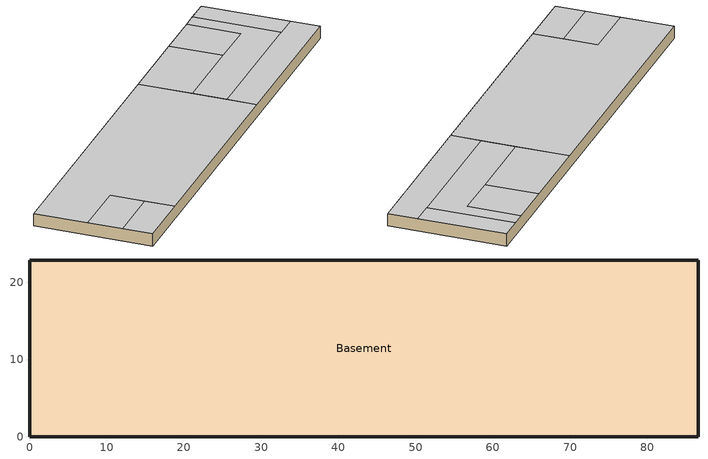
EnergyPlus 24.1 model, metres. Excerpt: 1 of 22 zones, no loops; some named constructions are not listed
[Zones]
Basement
 floor adiabatic (basement_floor): 86.56,22.86 86.56,0 0,0 0,22.86 z-2.44
 wall ground (Basement_Wall_East_Cfactor): 86.56,0 86.56,22.86 z-2.44:0
 wall ground (Basement_Wall_North_Cfactor): 86.56,22.86 0,22.86 z-2.44:0
 wall ground (Basement_Wall_South_Cfactor): 0,0 86.56,0 z-2.44:0
 wall ground (Basement_Wall_West_Cfactor): 0,22.86 0,0 z-2.44:0
 ceiling to Retail_1_Flr_1 (nonres_floor_ceiling): 0,5.79 0,0 11.58,0 11.58,5.79 z0
 ceiling to Retail_2_Flr_1 (nonres_floor_ceiling): 0,12.5 0,5.79 11.58,5.79 11.58,12.5 z0
 ceiling to Mech_Flr_1 (nonres_floor_ceiling): 53.95,22.86 53.95,12.5 69.8,12.5 69.8,22.86 z0
 ceiling to Storage_Flr_1 (nonres_floor_ceiling): 69.8,22.86 69.8,12.5 78.94,12.5 78.94,22.86 z0
 ceiling to Laundry_Flr_1 (nonres_floor_ceiling): 81.99,22.86 81.99,5.79 86.56,5.79 86.56,22.86 z0
 ceiling to Cafe_Flr_1 (nonres_floor_ceiling): 53.95,5.79 53.95,0 86.56,0 86.56,5.79 z0
 ceiling to Lobby_Flr_1 (nonres_floor_ceiling): 11.58,12.5 11.58,0 53.95,0 53.95,22.86 0,22.86 0,12.5 z0; 53.95,5.79 81.99,5.79 81.99,22.86 78.94,22.86 78.94,12.5 53.95,12.5 z0
[Schedule:Compact]
ACTIVITY_SCH: Any Number, Through: 12/31, For: AllDays, Until: 24:00, 120
AIR_VELO_SCH: Any Number, Through: 12/31, For: AllDays, Until: 24:00, 0.2
BLDG_OCC_SCH: Fraction, Through: 12/31, For: Weekdays, Until: 06:00, 0.9, Until: 07:00, 0.7, Until: 09:00, 0.4, Until: 15:00, 0.2, Until: 16:00, 0.3, Until: 19:00, 0.5, Until: 21:00, 0.7, Until: 22:00, 0.8, Until: 24:00, 0.9, For: SummerDesignDay, Until: 24:00, 1, For: Saturday, Until: 06:00, 0.9, Until: 07:00, 0.7, Until: 09:00, 0.5, Until: 17:00, 0.3, Until: 18:00, 0.5, Until: 21:00, 0.6, Until: 24:00, 0.7, For: WinterDesignDay, Until: 24:00, 0, For: Sunday Holidays AllOtherDays, Until: 08:00, 0.7, Until: 11:00, 0.5, Until: 13:00, 0.3, Until: 16:00, 0.2, Until: 17:00, 0.3, Until: 19:00, 0.4, Until: 21:00, 0.6, Until: 24:00, 0.8
CLOTHING_SCH: Any Number, Through: 04/30, For: AllDays, Until: 24:00, 1, Through: 09/30, For: AllDays, Until: 24:00, 0.5, Through: 12/31, For: AllDays, Until: 24:00, 1
GuestRoom_Occ_Sch: Fraction, Through: 12/31, For: Weekdays, Until: 06:00, 1, Until: 07:00, 0.77, Until: 09:00, 0.43, Until: 15:00, 0.2, Until: 16:00, 0.31, Until: 19:00, 0.54, Until: 21:00, 0.77, Until: 22:00, 0.89, Until: 24:00, 1, For: Saturday Sunday Holidays, Until: 06:00, 1, Until: 07:00, 0.77, Until: 09:00, 0.53, Until: 17:00, 0.3, Until: 18:00, 0.53, Until: 19:00, 0.54, Until: 21:00, 0.65, Until: 24:00, 0.77, For: WinterDesignDay, Until: 24:00, 0, For: SummerDesignDay CustomDay1 CustomDay2, Until: 24:00, 1
INFIL_QUARTER_ON_SCH: Fraction, Through: 12/31, For: AllDays, Until: 24:00, 0.25
Sliding_Doors_Ventilation_Availability_SCH: Fraction, Through: 12/31, For: WinterDesignDay SummerDesignDay, Until: 24:00, 0, For: Allotherdays, Until: 6:00, 0, Until: 9:00, 1, Until: 16:00, 0, Until: 22:00, 1, Until: 24:00, 0
WORK_EFF_SCH: Fraction, Through: 12/31, For: AllDays, Until: 24:00, 0
ltg_sch_corridor; ltg_sch_lobby: Fraction, Through: 12/31, For: SummerDesignDay, Until: 24:00, 1, For: WinterDesignDay, Until: 24:00, 0, For: Weekdays, Until: 1:00, 0.15, Until: 2:00, 0.1125, Until: 5:00, 0.075, Until: 6:00, 0.15, Until: 7:00, 0.3, Until: 8:00, 0.375, Until: 10:00, 0.3, Until: 18:00, 0.1875, Until: 19:00, 0.45, Until: 20:00, 0.6, Until: 21:00, 0.675, Until: 22:00, 0.6, Until: 23:00, 0.45, Until: 24:00, 0.225, For: Saturday, Until: 2:00, 0.15, Until: 6:00, 0.075, Until: 8:00, 0.225, Until: 10:00, 0.3, Until: 11:00, 0.225, Until: 18:00, 0.1875, Until: 19:00, 0.45, Until: 22:00, 0.525, Until: 23:00, 0.45, Until: 24:00, 0.225, For: AllOtherDays, Until: 2:00, 0.225, Until: 6:00, 0.15, Until: 7:00, 0.225, Until: 9:00, 0.3, Until: 13:00, 0.225, Until: 18:00, 0.15, Until: 19:00, 0.375, Until: 20:00, 0.525, Until: 21:00, 0.6, Until: 22:00, 0.45, Until: 23:00, 0.375, Until: 24:00, 0.225
ltg_sch_guestroom: Fraction, Through: 12/31, For: SummerDesignDay, Until: 24:00, 1, For: WinterDesignDay, Until: 24:00, 0, For: Weekdays, Until: 1:00, 0.121, Until: 2:00, 0.0935, Until: 5:00, 0.0605, Until: 6:00, 0.121, Until: 7:00, 0.242, Until: 8:00, 0.308, Until: 10:00, 0.242, Until: 18:00, 0.154, Until: 19:00, 0.3685, Until: 20:00, 0.4895, Until: 21:00, 0.55, Until: 22:00, 0.4895, Until: 23:00, 0.3685, Until: 24:00, 0.1815, For: Saturday, Until: 2:00, 0.143, Until: 6:00, 0.0605, Until: 8:00, 0.2255, Until: 10:00, 0.308, Until: 11:00, 0.2255, Until: 18:00, 0.1815, Until: 19:00, 0.4675, Until: 22:00, 0.55, Until: 23:00, 0.4675, Until: 24:00, 0.2255, For: AllOtherDays, Until: 2:00, 0.143, Until: 6:00, 0.0605, Until: 8:00, 0.2255, Until: 10:00, 0.308, Until: 11:00, 0.2255, Until: 18:00, 0.1815, Until: 19:00, 0.4675, Until: 22:00, 0.55, Until: 23:00, 0.4675, Until: 24:00, 0.2255
ltg_sch_kitchen; ltg_sch_mechanic: Fraction, Through: 12/31, For: SummerDesignDay, Until: 24:00, 1, For: WinterDesignDay, Until: 24:00, 0, For: Weekdays, Until: 1:00, 0.2, Until: 2:00, 0.15, Until: 5:00, 0.1, Until: 6:00, 0.2, Until: 7:00, 0.4, Until: 8:00, 0.5, Until: 10:00, 0.4, Until: 18:00, 0.25, Until: 19:00, 0.6, Until: 20:00, 0.8, Until: 21:00, 0.9, Until: 22:00, 0.8, Until: 23:00, 0.6, Until: 24:00, 0.3, For: Saturday, Until: 2:00, 0.2, Until: 6:00, 0.1, Until: 8:00, 0.3, Until: 10:00, 0.4, Until: 11:00, 0.3, Until: 18:00, 0.25, Until: 19:00, 0.6, Until: 22:00, 0.7, Until: 23:00, 0.6, Until: 24:00, 0.3, For: AllOtherDays, Until: 2:00, 0.3, Until: 6:00, 0.2, Until: 7:00, 0.3, Until: 9:00, 0.4, Until: 13:00, 0.3, Until: 18:00, 0.2, Until: 19:00, 0.5, Until: 20:00, 0.7, Until: 21:00, 0.8, Until: 22:00, 0.6, Until: 23:00, 0.5, Until: 24:00, 0.3
ltg_sch_laundry: Fraction, Through: 12/31, For: SummerDesignDay, Until: 24:00, 1, For: WinterDesignDay, Until: 24:00, 0, For: Weekdays, Until: 1:00, 0.175, Until: 2:00, 0.13125, Until: 5:00, 0.0875, Until: 6:00, 0.175, Until: 7:00, 0.35, Until: 8:00, 0.4375, Until: 10:00, 0.35, Until: 18:00, 0.21875, Until: 19:00, 0.525, Until: 20:00, 0.7, Until: 21:00, 0.7875, Until: 22:00, 0.7, Until: 23:00, 0.525, Until: 24:00, 0.2625, For: Saturday, Until: 2:00, 0.175, Until: 6:00, 0.0875, Until: 8:00, 0.2625, Until: 10:00, 0.35, Until: 11:00, 0.2625, Until: 18:00, 0.21875, Until: 19:00, 0.525, Until: 22:00, 0.6125, Until: 23:00, 0.525, Until: 24:00, 0.2625, For: AllOtherDays, Until: 2:00, 0.2625, Until: 6:00, 0.175, Until: 7:00, 0.2625, Until: 9:00, 0.35, Until: 13:00, 0.2625, Until: 18:00, 0.175, Until: 19:00, 0.4375, Until: 20:00, 0.6125, Until: 21:00, 0.7, Until: 22:00, 0.525, Until: 23:00, 0.4375, Until: 24:00, 0.2625
ltg_sch_retail: Fraction, Through: 12/31, For: SummerDesignDay, Until: 24:00, 1, For: WinterDesignDay, Until: 24:00, 0, For: Weekdays, Until: 1:00, 0.18, Until: 2:00, 0.135, Until: 5:00, 0.09, Until: 6:00, 0.18, Until: 7:00, 0.36, Until: 8:00, 0.45, Until: 10:00, 0.36, Until: 18:00, 0.225, Until: 19:00, 0.54, Until: 20:00, 0.72, Until: 21:00, 0.81, Until: 22:00, 0.72, Until: 23:00, 0.54, Until: 24:00, 0.27, For: Saturday, Until: 2:00, 0.18, Until: 6:00, 0.09, Until: 8:00, 0.27, Until: 10:00, 0.36, Until: 11:00, 0.27, Until: 18:00, 0.225, Until: 19:00, 0.54, Until: 22:00, 0.63, Until: 23:00, 0.54, Until: 24:00, 0.27, For: AllOtherDays, Until: 2:00, 0.27, Until: 6:00, 0.18, Until: 7:00, 0.27, Until: 9:00, 0.36, Until: 13:00, 0.27, Until: 18:00, 0.18, Until: 19:00, 0.45, Until: 20:00, 0.63, Until: 21:00, 0.72, Until: 22:00, 0.54, Until: 23:00, 0.45, Until: 24:00, 0.27
ltg_sch_storage: Fraction, Through: 12/31, For: SummerDesignDay, Until: 24:00, 1, For: WinterDesignDay, Until: 24:00, 0, For: Weekdays, Until: 1:00, 0.10685, Until: 2:00, 0.08014, Until: 5:00, 0.05343, Until: 6:00, 0.10685, Until: 7:00, 0.2137, Until: 8:00, 0.26713, Until: 10:00, 0.2137, Until: 18:00, 0.13356, Until: 19:00, 0.32055, Until: 20:00, 0.4274, Until: 21:00, 0.48083, Until: 22:00, 0.4274, Until: 23:00, 0.32055, Until: 24:00, 0.16028, For: Saturday, Until: 2:00, 0.10685, Until: 6:00, 0.05343, Until: 8:00, 0.16028, Until: 10:00, 0.2137, Until: 11:00, 0.16028, Until: 18:00, 0.13356, Until: 19:00, 0.32055, Until: 22:00, 0.37398, Until: 23:00, 0.32055, Until: 24:00, 0.16028, For: AllOtherDays, Until: 2:00, 0.16028, Until: 6:00, 0.10685, Until: 7:00, 0.16028, Until: 9:00, 0.2137, Until: 13:00, 0.16028, Until: 18:00, 0.10685, Until: 19:00, 0.26713, Until: 20:00, 0.37398, Until: 21:00, 0.4274, Until: 22:00, 0.32055, Until: 23:00, 0.26713, Until: 24:00, 0.16028
